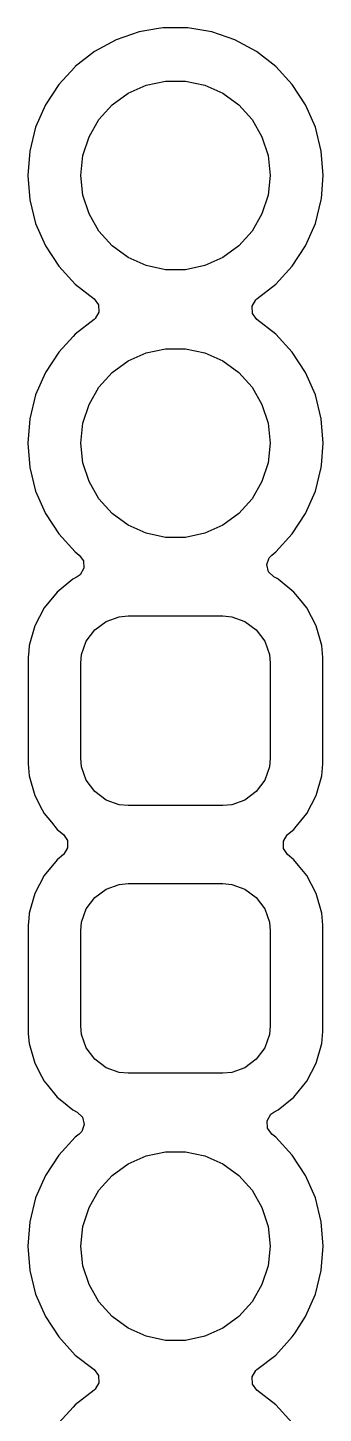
# Model space of a CAD drawing. Extents: x 68 to 346, y -197 to -84.
# Drawn here: x 197.99 to 200.79, y -150.18 to -137.03 of the extents above; entities that cross this region are included whole.
import ezdxf

# ---------------------------------------------------------------- set-up
doc = ezdxf.new("R2010")
doc.units = 0
doc.layers.add('BLACK', color=7, linetype='CONTINUOUS')

msp = doc.modelspace()

# ---------------------------------------------------------------- linework, layer by layer
at = {"layer": 'BLACK', "linetype": 'CONTINUOUS'}
for p, q in [((199.045, -137.068), (198.826, -137.143)), ((199.228, -137.037), (199.045, -137.068)), ((199.274, -137.029), (199.228, -137.037)), ((199.506, -137.029), (199.274, -137.029)), ((199.563, -137.039), (199.506, -137.029)), ((199.735, -137.068), (199.563, -137.039)), ((199.954, -137.143), (199.735, -137.068)), ((198.621, -137.254), (198.438, -137.396)), ((198.825, -137.143), (198.621, -137.254)), ((198.621, -137.254), (198.621, -137.254)), ((198.826, -137.143), (198.825, -137.143)), ((199.955, -137.143), (199.954, -137.143)), ((200.159, -137.254), (199.955, -137.143)), ((200.342, -137.396), (200.159, -137.254)), ((200.159, -137.254), (200.159, -137.254)), ((198.438, -137.396), (198.432, -137.403)), ((198.438, -137.396), (198.438, -137.396)), ((198.438, -137.396), (198.438, -137.396)), ((198.438, -137.396), (198.438, -137.396)), ((200.499, -137.567), (200.342, -137.396)), ((200.342, -137.396), (200.342, -137.396)), ((200.342, -137.396), (200.342, -137.396)), ((198.432, -137.403), (198.281, -137.567)), ((198.281, -137.567), (198.154, -137.761)), ((198.788, -137.761), (198.94, -137.651)), ((198.94, -137.651), (199.112, -137.574)), ((199.112, -137.574), (199.296, -137.535)), ((199.296, -137.535), (199.484, -137.535)), ((199.484, -137.535), (199.668, -137.574)), ((199.668, -137.574), (199.84, -137.651)), ((199.84, -137.651), (199.992, -137.761)), ((200.626, -137.761), (200.499, -137.567)), ((200.499, -137.567), (200.499, -137.567)), ((200.499, -137.567), (200.499, -137.567)), ((198.154, -137.761), (198.061, -137.974)), ((198.662, -137.901), (198.788, -137.761)), ((199.992, -137.761), (200.118, -137.901)), ((200.719, -137.974), (200.626, -137.761)), ((198.568, -138.064), (198.662, -137.901)), ((200.118, -137.901), (200.212, -138.064)), ((198.061, -137.974), (198.004, -138.199)), ((200.776, -138.199), (200.719, -137.974)), ((198.51, -138.243), (198.568, -138.064)), ((200.212, -138.064), (200.27, -138.243)), ((198.004, -138.199), (197.985, -138.43)), ((198.004, -138.199), (198.004, -138.199)), ((198.49, -138.43), (198.51, -138.243)), ((200.27, -138.243), (200.29, -138.43)), ((200.795, -138.43), (200.776, -138.199)), ((200.776, -138.199), (200.776, -138.199)), ((197.985, -138.43), (197.985, -138.43)), ((197.985, -138.43), (198.004, -138.661)), ((198.51, -138.617), (198.49, -138.43)), ((200.29, -138.43), (200.27, -138.617)), ((200.777, -138.649), (200.795, -138.43)), ((200.795, -138.43), (200.795, -138.43)), ((198.004, -138.661), (198.004, -138.661)), ((198.004, -138.661), (198.061, -138.886)), ((198.568, -138.796), (198.51, -138.617)), ((200.27, -138.617), (200.212, -138.796)), ((200.719, -138.886), (200.776, -138.661)), ((200.776, -138.661), (200.777, -138.649)), ((198.662, -138.959), (198.568, -138.796)), ((200.212, -138.796), (200.118, -138.959)), ((198.061, -138.886), (198.154, -139.099)), ((198.788, -139.099), (198.662, -138.959)), ((200.118, -138.959), (199.992, -139.099)), ((200.626, -139.099), (200.719, -138.886)), ((198.154, -139.099), (198.281, -139.293)), ((198.94, -139.209), (198.788, -139.099)), ((199.992, -139.099), (199.84, -139.209)), ((200.499, -139.293), (200.626, -139.099)), ((199.112, -139.286), (198.94, -139.209)), ((199.84, -139.209), (199.668, -139.286)), ((198.281, -139.293), (198.281, -139.293)), ((198.281, -139.293), (198.281, -139.293)), ((198.281, -139.293), (198.438, -139.464)), ((199.296, -139.325), (199.112, -139.286)), ((199.484, -139.325), (199.296, -139.325)), ((199.668, -139.286), (199.484, -139.325)), ((200.342, -139.464), (200.499, -139.293)), ((198.438, -139.464), (198.438, -139.464)), ((198.438, -139.464), (198.438, -139.464)), ((198.438, -139.464), (198.616, -139.602)), ((200.164, -139.602), (200.342, -139.464)), ((198.616, -139.602), (198.657, -139.659)), ((200.12, -139.671), (200.154, -139.611)), ((200.154, -139.611), (200.164, -139.602)), ((198.66, -139.729), (198.626, -139.789)), ((198.657, -139.659), (198.66, -139.729)), ((200.123, -139.741), (200.12, -139.671)), ((200.164, -139.798), (200.123, -139.741)), ((198.616, -139.798), (198.438, -139.936)), ((198.626, -139.789), (198.616, -139.798)), ((200.342, -139.936), (200.164, -139.798)), ((198.417, -139.96), (198.281, -140.107)), ((198.438, -139.936), (198.417, -139.96)), ((198.438, -139.936), (198.438, -139.936)), ((198.438, -139.936), (198.438, -139.936)), ((198.438, -139.936), (198.438, -139.936)), ((200.499, -140.107), (200.342, -139.936)), ((198.281, -140.107), (198.154, -140.301)), ((198.94, -140.191), (199.112, -140.114)), ((199.112, -140.114), (199.296, -140.075)), ((199.296, -140.075), (199.484, -140.075)), ((199.484, -140.075), (199.668, -140.114)), ((199.668, -140.114), (199.84, -140.191)), ((200.626, -140.301), (200.499, -140.107)), ((200.499, -140.107), (200.499, -140.107)), ((200.499, -140.107), (200.499, -140.107)), ((198.788, -140.301), (198.94, -140.191)), ((199.84, -140.191), (199.992, -140.301)), ((198.154, -140.301), (198.061, -140.514)), ((198.662, -140.441), (198.788, -140.301)), ((199.992, -140.301), (200.118, -140.441)), ((200.719, -140.514), (200.626, -140.301)), ((198.061, -140.514), (198.004, -140.739)), ((198.568, -140.604), (198.662, -140.441)), ((200.118, -140.441), (200.212, -140.604)), ((200.776, -140.739), (200.719, -140.514)), ((198.51, -140.783), (198.568, -140.604)), ((200.212, -140.604), (200.27, -140.783)), ((198.004, -140.739), (197.985, -140.97)), ((198.004, -140.739), (198.004, -140.739)), ((198.49, -140.97), (198.51, -140.783)), ((200.27, -140.783), (200.29, -140.97)), ((200.795, -140.97), (200.776, -140.739)), ((200.776, -140.739), (200.776, -140.739)), ((197.985, -140.97), (197.985, -140.97)), ((197.985, -140.97), (198.004, -141.201)), ((198.51, -141.157), (198.49, -140.97)), ((200.29, -140.97), (200.27, -141.157)), ((200.778, -141.18), (200.795, -140.97)), ((200.795, -140.97), (200.795, -140.97)), ((198.004, -141.201), (198.004, -141.201)), ((198.004, -141.201), (198.061, -141.426)), ((198.568, -141.336), (198.51, -141.157)), ((200.27, -141.157), (200.212, -141.336)), ((200.719, -141.426), (200.776, -141.201)), ((200.776, -141.201), (200.778, -141.18)), ((198.662, -141.499), (198.568, -141.336)), ((200.212, -141.336), (200.118, -141.499)), ((198.061, -141.426), (198.154, -141.639)), ((200.626, -141.639), (200.719, -141.426)), ((198.788, -141.639), (198.662, -141.499)), ((200.118, -141.499), (199.992, -141.639)), ((198.154, -141.639), (198.281, -141.833)), ((198.94, -141.749), (198.788, -141.639)), ((199.992, -141.639), (199.84, -141.749)), ((200.499, -141.833), (200.626, -141.639)), ((198.281, -141.833), (198.281, -141.833)), ((198.281, -141.833), (198.281, -141.833)), ((198.281, -141.833), (198.438, -142.004)), ((199.112, -141.826), (198.94, -141.749)), ((199.296, -141.865), (199.112, -141.826)), ((199.484, -141.865), (199.296, -141.865)), ((199.668, -141.826), (199.484, -141.865)), ((199.84, -141.749), (199.668, -141.826)), ((200.342, -142.004), (200.499, -141.833)), ((198.438, -142.004), (198.475, -142.033)), ((198.475, -142.033), (198.516, -142.089)), ((198.516, -142.089), (198.52, -142.159)), ((200.257, -142.124), (200.281, -142.058)), ((200.273, -142.192), (200.257, -142.124)), ((200.281, -142.058), (200.305, -142.033)), ((200.305, -142.033), (200.342, -142.004)), ((198.456, -142.24), (198.414, -142.262)), ((198.485, -142.22), (198.456, -142.24)), ((198.52, -142.159), (198.485, -142.22)), ((200.324, -142.24), (200.273, -142.192)), ((200.356, -142.257), (200.324, -142.24)), ((200.366, -142.262), (200.356, -142.257)), ((198.264, -142.384), (198.142, -142.534)), ((198.414, -142.262), (198.264, -142.384)), ((200.516, -142.384), (200.366, -142.262)), ((200.567, -142.447), (200.516, -142.384)), ((200.638, -142.534), (200.567, -142.447)), ((198.142, -142.534), (198.053, -142.706)), ((198.73, -142.662), (198.856, -142.618)), ((198.856, -142.618), (198.94, -142.61)), ((198.94, -142.61), (199.84, -142.61)), ((199.84, -142.61), (199.924, -142.618)), ((199.924, -142.618), (200.05, -142.662)), ((200.727, -142.706), (200.638, -142.534)), ((198.053, -142.706), (198, -142.891)), ((198.542, -142.85), (198.622, -142.742)), ((198.622, -142.742), (198.73, -142.662)), ((200.05, -142.662), (200.158, -142.742)), ((200.158, -142.742), (200.238, -142.85)), ((200.78, -142.891), (200.727, -142.706)), ((198, -142.891), (197.995, -142.944)), ((198.498, -142.976), (198.542, -142.85)), ((200.238, -142.85), (200.282, -142.976)), ((200.79, -143.005), (200.78, -142.891)), ((197.99, -143.002), (197.989, -143.005)), ((197.989, -143.005), (197.989, -144.015)), ((197.995, -142.944), (197.99, -143.002)), ((198.49, -143.06), (198.498, -142.976)), ((200.282, -142.976), (200.29, -143.06)), ((200.79, -144.015), (200.79, -143.005)), ((198.49, -143.96), (198.49, -143.06)), ((200.29, -143.06), (200.29, -143.96)), ((198.498, -144.044), (198.49, -143.96)), ((200.29, -143.96), (200.282, -144.044)), ((197.989, -144.015), (198, -144.129)), ((198.542, -144.17), (198.498, -144.044)), ((200.282, -144.044), (200.238, -144.17)), ((200.78, -144.129), (200.79, -144.015)), ((198, -144.129), (198.053, -144.314)), ((198.622, -144.278), (198.542, -144.17)), ((200.238, -144.17), (200.158, -144.278)), ((200.727, -144.314), (200.78, -144.129)), ((198.053, -144.314), (198.124, -144.45)), ((198.73, -144.358), (198.622, -144.278)), ((198.856, -144.402), (198.73, -144.358)), ((200.05, -144.358), (199.924, -144.402)), ((200.158, -144.278), (200.05, -144.358)), ((200.638, -144.486), (200.727, -144.314)), ((198.124, -144.45), (198.142, -144.486)), ((198.142, -144.486), (198.21, -144.568)), ((198.94, -144.41), (198.856, -144.402)), ((199.84, -144.41), (198.94, -144.41)), ((199.924, -144.402), (199.84, -144.41)), ((200.523, -144.626), (200.638, -144.486)), ((198.21, -144.568), (198.264, -144.636)), ((200.516, -144.636), (200.523, -144.626)), ((198.264, -144.636), (198.324, -144.684)), ((198.324, -144.684), (198.363, -144.742)), ((198.363, -144.742), (198.365, -144.811)), ((200.415, -144.749), (200.451, -144.689)), ((200.417, -144.818), (200.415, -144.749)), ((200.451, -144.689), (200.456, -144.684)), ((200.456, -144.684), (200.516, -144.636)), ((198.324, -144.876), (198.264, -144.924)), ((198.329, -144.871), (198.324, -144.876)), ((198.365, -144.811), (198.329, -144.871)), ((200.456, -144.876), (200.417, -144.818)), ((200.516, -144.924), (200.456, -144.876)), ((198.264, -144.924), (198.142, -145.074)), ((200.559, -144.978), (200.516, -144.924)), ((200.638, -145.074), (200.559, -144.978)), ((198.142, -145.074), (198.053, -145.246)), ((198.856, -145.158), (198.94, -145.15)), ((198.94, -145.15), (199.84, -145.15)), ((199.84, -145.15), (199.924, -145.158)), ((200.727, -145.246), (200.638, -145.074)), ((198.053, -145.246), (198, -145.431)), ((198.542, -145.39), (198.622, -145.282)), ((198.622, -145.282), (198.73, -145.202)), ((198.73, -145.202), (198.856, -145.158)), ((199.924, -145.158), (200.05, -145.202)), ((200.05, -145.202), (200.158, -145.282)), ((200.158, -145.282), (200.238, -145.39)), ((200.78, -145.431), (200.727, -145.246)), ((198.498, -145.516), (198.542, -145.39)), ((200.238, -145.39), (200.282, -145.516)), ((197.995, -145.485), (197.989, -145.545)), ((197.989, -145.545), (197.989, -146.555)), ((198, -145.431), (197.995, -145.485)), ((198.49, -145.6), (198.498, -145.516)), ((200.282, -145.516), (200.29, -145.6)), ((200.79, -145.545), (200.78, -145.431)), ((200.79, -146.555), (200.79, -145.545)), ((198.49, -146.5), (198.49, -145.6)), ((200.29, -145.6), (200.29, -146.5)), ((197.989, -146.555), (197.991, -146.576)), ((197.991, -146.576), (198, -146.669)), ((198.498, -146.584), (198.49, -146.5)), ((198.542, -146.71), (198.498, -146.584)), ((200.282, -146.584), (200.238, -146.71)), ((200.29, -146.5), (200.282, -146.584)), ((200.78, -146.669), (200.79, -146.555)), ((198, -146.669), (198.053, -146.854)), ((198.622, -146.818), (198.542, -146.71)), ((200.238, -146.71), (200.158, -146.818)), ((200.727, -146.854), (200.78, -146.669)), ((198.053, -146.854), (198.118, -146.979)), ((198.73, -146.898), (198.622, -146.818)), ((200.158, -146.818), (200.05, -146.898)), ((200.638, -147.026), (200.727, -146.854)), ((198.118, -146.979), (198.142, -147.026)), ((198.856, -146.942), (198.73, -146.898)), ((198.94, -146.95), (198.856, -146.942)), ((199.84, -146.95), (198.94, -146.95)), ((199.924, -146.942), (199.84, -146.95)), ((200.05, -146.898), (199.924, -146.942)), ((198.142, -147.026), (198.172, -147.062)), ((198.172, -147.062), (198.264, -147.176)), ((200.516, -147.176), (200.638, -147.026)), ((198.264, -147.176), (198.324, -147.224)), ((198.324, -147.224), (198.414, -147.298)), ((200.366, -147.298), (200.516, -147.176)), ((198.414, -147.298), (198.456, -147.32)), ((198.456, -147.32), (198.507, -147.368)), ((198.507, -147.368), (198.523, -147.436)), ((200.26, -147.401), (200.295, -147.34)), ((200.295, -147.34), (200.324, -147.32)), ((200.324, -147.32), (200.366, -147.298)), ((198.499, -147.502), (198.475, -147.527)), ((198.523, -147.436), (198.499, -147.502)), ((200.264, -147.471), (200.26, -147.401)), ((200.305, -147.527), (200.264, -147.471)), ((198.438, -147.556), (198.281, -147.727)), ((198.475, -147.527), (198.438, -147.556)), ((200.342, -147.556), (200.305, -147.527)), ((200.499, -147.727), (200.342, -147.556)), ((200.342, -147.556), (200.342, -147.556)), ((200.342, -147.556), (200.342, -147.556)), ((198.281, -147.727), (198.154, -147.921)), ((198.94, -147.811), (199.112, -147.734)), ((199.112, -147.734), (199.296, -147.695)), ((199.296, -147.695), (199.484, -147.695)), ((199.484, -147.695), (199.668, -147.734)), ((199.668, -147.734), (199.84, -147.811)), ((200.626, -147.921), (200.499, -147.727)), ((200.499, -147.727), (200.499, -147.727)), ((200.499, -147.727), (200.499, -147.727)), ((198.788, -147.921), (198.94, -147.811)), ((199.84, -147.811), (199.992, -147.921)), ((198.154, -147.921), (198.061, -148.134)), ((198.662, -148.061), (198.788, -147.921)), ((199.992, -147.921), (200.118, -148.061)), ((200.719, -148.134), (200.626, -147.921)), ((198.061, -148.134), (198.004, -148.359)), ((198.568, -148.224), (198.662, -148.061)), ((200.118, -148.061), (200.212, -148.224)), ((200.776, -148.359), (200.719, -148.134)), ((198.51, -148.403), (198.568, -148.224)), ((200.212, -148.224), (200.27, -148.403)), ((198.004, -148.359), (197.985, -148.59)), ((198.004, -148.359), (198.004, -148.359)), ((198.49, -148.59), (198.51, -148.403)), ((200.27, -148.403), (200.29, -148.59)), ((200.795, -148.59), (200.776, -148.359)), ((200.776, -148.359), (200.776, -148.359)), ((197.985, -148.59), (197.985, -148.59)), ((197.985, -148.59), (198.004, -148.821)), ((198.51, -148.777), (198.49, -148.59)), ((200.29, -148.59), (200.27, -148.777)), ((200.776, -148.821), (200.795, -148.59)), ((200.795, -148.59), (200.795, -148.59)), ((198.004, -148.821), (198.004, -148.821)), ((198.004, -148.821), (198.061, -149.046)), ((198.568, -148.956), (198.51, -148.777)), ((200.27, -148.777), (200.212, -148.956)), ((200.719, -149.046), (200.776, -148.821)), ((200.776, -148.821), (200.776, -148.821)), ((198.662, -149.119), (198.568, -148.956)), ((200.212, -148.956), (200.118, -149.119)), ((198.061, -149.046), (198.154, -149.259)), ((200.626, -149.259), (200.719, -149.046)), ((198.788, -149.259), (198.662, -149.119)), ((200.118, -149.119), (199.992, -149.259)), ((198.154, -149.259), (198.281, -149.453)), ((198.94, -149.369), (198.788, -149.259)), ((199.992, -149.259), (199.84, -149.369)), ((200.526, -149.412), (200.626, -149.259)), ((198.281, -149.453), (198.281, -149.453)), ((198.281, -149.453), (198.281, -149.453)), ((198.281, -149.453), (198.438, -149.624)), ((199.112, -149.446), (198.94, -149.369)), ((199.296, -149.485), (199.112, -149.446)), ((199.484, -149.485), (199.296, -149.485)), ((199.668, -149.446), (199.484, -149.485)), ((199.84, -149.369), (199.668, -149.446)), ((200.342, -149.624), (200.499, -149.453)), ((200.499, -149.453), (200.526, -149.412)), ((200.499, -149.453), (200.499, -149.453)), ((198.438, -149.624), (198.438, -149.624)), ((198.438, -149.624), (198.438, -149.624)), ((198.438, -149.624), (198.616, -149.762)), ((200.164, -149.762), (200.342, -149.624)), ((198.616, -149.762), (198.657, -149.819)), ((198.657, -149.819), (198.66, -149.889)), ((200.12, -149.831), (200.154, -149.771)), ((200.123, -149.901), (200.12, -149.831)), ((200.154, -149.771), (200.164, -149.762)), ((198.616, -149.958), (198.438, -150.096)), ((198.626, -149.949), (198.616, -149.958)), ((198.66, -149.889), (198.626, -149.949)), ((200.164, -149.958), (200.123, -149.901)), ((200.342, -150.096), (200.164, -149.958)), ((198.418, -150.119), (198.281, -150.267)), ((198.438, -150.096), (198.418, -150.119)), ((198.438, -150.096), (198.438, -150.096)), ((198.438, -150.096), (198.438, -150.096)), ((198.438, -150.096), (198.438, -150.096)), ((200.499, -150.267), (200.342, -150.096))]:
    msp.add_line(p, q, dxfattribs=at)

doc.saveas('drawing.dxf')
